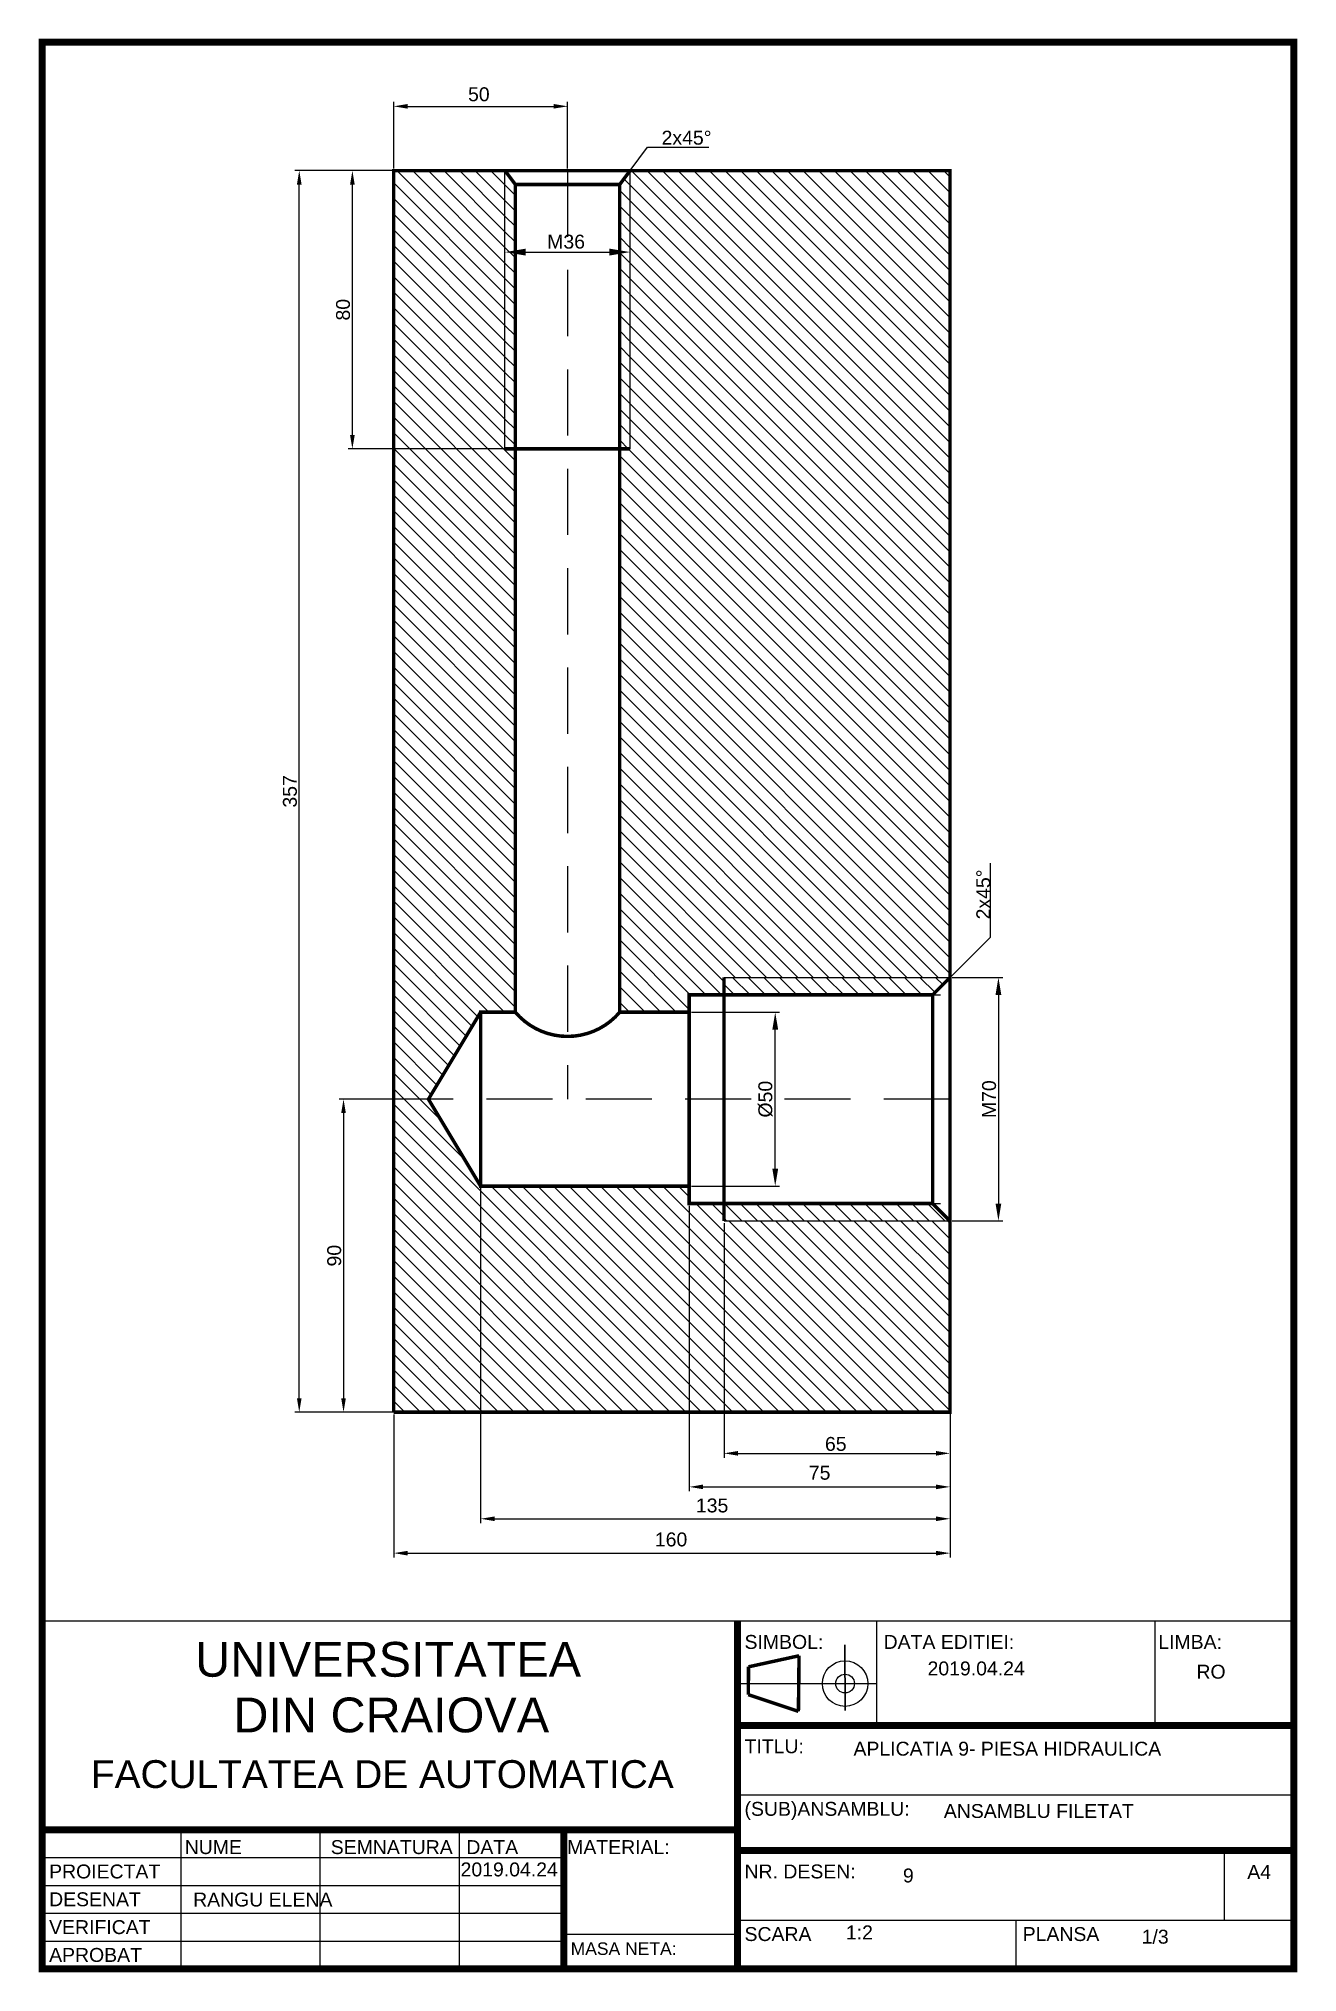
# Model space of a CAD drawing. Header units: millimetres. Extents: x 2859 to 3040, y 1673 to 1951.
import ezdxf

# ---------------------------------------------------------------- set-up
doc = ezdxf.new("R2010")
doc.units = ezdxf.units.MM
doc.linetypes.add('DASHDOT', pattern=[25.4, 12.7, -6.35, 0, -6.35])
doc.linetypes.add('HIDDEN', pattern=[9.525, 6.35, -3.175])
doc.styles.add('S1', font='arial.ttf')
doc.styles.get("Standard").update_dxf_attribs({"font": 'arial.ttf'})
doc.dimstyles.new('ISO-25', dxfattribs={"dimtxt": 2.5, "dimasz": 2.5, "dimexe": 1.25, "dimexo": 0.625, "dimtad": 1, "dimtxsty": 'Standard', "dimcen": 2.5, "dimadec": 0, "dimazin": 0, "dimtfac": 1, "dimtmove": 0, "dimatfit": 3, "dimfxl": 1, "dimarcsym": 0})

# ---------------------------------------------------------------- blocks, each defined once
blk = doc.blocks.new('*D16')
at = {"color": 0, "lineweight": -2, "transparency": 16777216}
for p, q in [((0, 150.62), (0, 175.67)), ((86, 174.42), (4, 174.42)), ((90, 150.62), (90, 175.67))]:
    blk.add_line(p, q, dxfattribs=at)
at = {"color": 0, "transparency": 16777216}
for points in [[(4, 175.09), (4, 173.76), (0, 174.42)], [(86, 175.09), (86, 173.76), (90, 174.42)]]:
    blk.add_solid(points, dxfattribs=at)
at = {"layer": 'Defpoints', "color": 0, "transparency": 16777216}
for p in [(0, 174.42), (0, 150), (90, 150)]:
    blk.add_point(p, dxfattribs=at)
at = {"color": 0, "transparency": 16777216, "insert": (45, 177.09), "char_height": 4, "attachment_point": 5}
blk.add_mtext('90', dxfattribs=at)
blk = doc.blocks.new('*D14')
at = {"color": 0, "lineweight": -2, "transparency": 16777216}
for p, q in [((0, 160.62), (0, 188.41)), ((4, 187.16), (353, 187.16)), ((357, 160.62), (357, 188.41))]:
    blk.add_line(p, q, dxfattribs=at)
at = {"color": 0, "transparency": 16777216}
for points in [[(4, 187.83), (4, 186.49), (0, 187.16)], [(353, 187.83), (353, 186.49), (357, 187.16)]]:
    blk.add_solid(points, dxfattribs=at)
at = {"layer": 'Defpoints', "color": 0, "transparency": 16777216}
for p in [(357, 187.16), (0, 160), (357, 160)]:
    blk.add_point(p, dxfattribs=at)
at = {"color": 0, "transparency": 16777216, "insert": (178.5, 189.83), "char_height": 4, "attachment_point": 5}
blk.add_mtext('357', dxfattribs=at)
blk = doc.blocks.new('*D13')
at = {"color": 0, "lineweight": -2, "transparency": 16777216}
for p, q in [((277, 125.62), (277, 173.13)), ((357, 125.62), (357, 173.13)), ((281, 171.88), (353, 171.88))]:
    blk.add_line(p, q, dxfattribs=at)
at = {"color": 0, "transparency": 16777216}
for points in [[(281, 172.55), (281, 171.21), (277, 171.88)], [(353, 172.55), (353, 171.21), (357, 171.88)]]:
    blk.add_solid(points, dxfattribs=at)
at = {"layer": 'Defpoints', "color": 0, "transparency": 16777216}
for p in [(357, 171.88), (277, 125), (357, 125)]:
    blk.add_point(p, dxfattribs=at)
at = {"color": 0, "transparency": 16777216, "insert": (317, 174.55), "char_height": 4, "attachment_point": 5}
blk.add_mtext('80', dxfattribs=at)
blk = doc.blocks.new('*D11')
at = {"color": 0, "lineweight": -2, "transparency": 16777216}
for p, q in [((55, -0.62), (55, -15.17)), ((125, -0.62), (125, -15.17)), ((120, -13.92), (60, -13.92))]:
    blk.add_line(p, q, dxfattribs=at)
at = {"color": 0, "transparency": 16777216}
for points in [[(60, -13.09), (60, -14.76), (55, -13.92)], [(120, -13.09), (120, -14.76), (125, -13.92)]]:
    blk.add_solid(points, dxfattribs=at)
at = {"layer": 'Defpoints', "color": 0, "transparency": 16777216}
for p in [(55, 0), (125, 0), (55, -13.92)]:
    blk.add_point(p, dxfattribs=at)
at = {"color": 0, "transparency": 16777216, "insert": (90, -11.26), "char_height": 4, "attachment_point": 5}
blk.add_mtext('M70', dxfattribs=at)
blk = doc.blocks.new('*D12')
at = {"color": 0, "lineweight": -2, "transparency": 16777216}
for p, q in [((317.62, 128), (334.82, 128)), ((333.57, 122), (333.57, 98)), ((317.62, 92), (334.82, 92))]:
    blk.add_line(p, q, dxfattribs=at)
at = {"color": 0, "transparency": 16777216}
for points in [[(332.57, 122), (334.57, 122), (333.57, 128)], [(332.57, 98), (334.57, 98), (333.57, 92)]]:
    blk.add_solid(points, dxfattribs=at)
at = {"layer": 'Defpoints', "color": 0, "transparency": 16777216}
for p in [(317, 128), (317, 92), (333.57, 92)]:
    blk.add_point(p, dxfattribs=at)
at = {"color": 0, "transparency": 16777216, "insert": (336.55, 110.42), "char_height": 4, "attachment_point": 5, "rotation": 270}
blk.add_mtext('M36', dxfattribs=at)
blk = doc.blocks.new('*D15')
at = {"color": 0, "lineweight": -2, "transparency": 16777216}
for p, q in [((357.62, 160), (376.73, 160)), ((375.48, 156), (375.48, 114)), ((357.62, 110), (376.73, 110))]:
    blk.add_line(p, q, dxfattribs=at)
at = {"color": 0, "transparency": 16777216}
for points in [[(374.82, 156), (376.15, 156), (375.48, 160)], [(374.82, 114), (376.15, 114), (375.48, 110)]]:
    blk.add_solid(points, dxfattribs=at)
at = {"layer": 'Defpoints', "color": 0, "transparency": 16777216}
for p in [(357, 160), (357, 110), (375.48, 110)]:
    blk.add_point(p, dxfattribs=at)
at = {"color": 0, "transparency": 16777216, "insert": (378.93, 135.51), "char_height": 4, "attachment_point": 5, "rotation": 270}
blk.add_mtext('50', dxfattribs=at)
blk = doc.blocks.new('*D7')
at = {"color": 0, "lineweight": -2, "transparency": 16777216}
for p, q in [((54.38, 65), (-13.09, 65)), ((-11.84, 61), (-11.84, 4)), ((54.38, 0), (-13.09, 0))]:
    blk.add_line(p, q, dxfattribs=at)
at = {"color": 0, "transparency": 16777216}
for points in [[(-12.5, 61), (-11.17, 61), (-11.84, 65)], [(-12.5, 4), (-11.17, 4), (-11.84, 0)]]:
    blk.add_solid(points, dxfattribs=at)
at = {"layer": 'Defpoints', "color": 0, "transparency": 16777216}
for p in [(55, 65), (-11.84, 0), (55, 0)]:
    blk.add_point(p, dxfattribs=at)
at = {"color": 0, "transparency": 16777216, "insert": (-9.15, 32.86), "char_height": 4, "attachment_point": 5, "rotation": 270}
blk.add_mtext('65', dxfattribs=at)
blk = doc.blocks.new('*D8')
at = {"color": 0, "lineweight": -2, "transparency": 16777216}
for p, q in [((59.38, 75), (-22.73, 75)), ((-21.48, 71), (-21.48, 4)), ((59.38, 0), (-22.73, 0))]:
    blk.add_line(p, q, dxfattribs=at)
at = {"color": 0, "transparency": 16777216}
for points in [[(-22.15, 71), (-20.81, 71), (-21.48, 75)], [(-22.15, 4), (-20.81, 4), (-21.48, 0)]]:
    blk.add_solid(points, dxfattribs=at)
at = {"layer": 'Defpoints', "color": 0, "transparency": 16777216}
for p in [(60, 75), (-21.48, 0), (60, 0)]:
    blk.add_point(p, dxfattribs=at)
at = {"color": 0, "transparency": 16777216, "insert": (-17.44, 37.5), "char_height": 4, "attachment_point": 5, "rotation": 270}
blk.add_mtext('75', dxfattribs=at)
blk = doc.blocks.new('*D9')
at = {"color": 0, "lineweight": -2, "transparency": 16777216}
for p, q in [((64.38, 135), (-31.9, 135)), ((-30.65, 131), (-30.65, 4)), ((64.38, 0), (-31.9, 0))]:
    blk.add_line(p, q, dxfattribs=at)
at = {"color": 0, "transparency": 16777216}
for points in [[(-31.32, 131), (-29.99, 131), (-30.65, 135)], [(-31.32, 4), (-29.99, 4), (-30.65, 0)]]:
    blk.add_solid(points, dxfattribs=at)
at = {"layer": 'Defpoints', "color": 0, "transparency": 16777216}
for p in [(65, 135), (-30.65, 0), (65, 0)]:
    blk.add_point(p, dxfattribs=at)
at = {"color": 0, "transparency": 16777216, "insert": (-26.85, 68.42), "char_height": 4, "attachment_point": 5, "rotation": 270}
blk.add_mtext('135', dxfattribs=at)
blk = doc.blocks.new('*D6')
at = {"color": 0, "lineweight": -2, "transparency": 16777216}
for p, q in [((-0.62, 160), (-41.78, 160)), ((-40.53, 156), (-40.53, 4)), ((-0.62, 0), (-41.78, 0))]:
    blk.add_line(p, q, dxfattribs=at)
at = {"color": 0, "transparency": 16777216}
for points in [[(-41.2, 156), (-39.87, 156), (-40.53, 160)], [(-41.2, 4), (-39.87, 4), (-40.53, 0)]]:
    blk.add_solid(points, dxfattribs=at)
at = {"layer": 'Defpoints', "color": 0, "transparency": 16777216}
for p in [(0, 160), (-40.53, 0), (0, 0)]:
    blk.add_point(p, dxfattribs=at)
at = {"color": 0, "transparency": 16777216, "insert": (-36.62, 80.22), "char_height": 4, "attachment_point": 5, "rotation": 270}
blk.add_mtext('160', dxfattribs=at)
blk = doc.blocks.new('*D10')
at = {"color": 0, "lineweight": -2, "transparency": 16777216}
for p, q in [((65, 74.38), (65, 49.02)), ((115, 74.38), (115, 49.02)), ((70, 50.27), (110, 50.27))]:
    blk.add_line(p, q, dxfattribs=at)
at = {"color": 0, "transparency": 16777216}
for points in [[(70, 51.1), (70, 49.43), (65, 50.27)], [(110, 51.1), (110, 49.43), (115, 50.27)]]:
    blk.add_solid(points, dxfattribs=at)
at = {"layer": 'Defpoints', "color": 0, "transparency": 16777216}
for p in [(65, 75), (115, 75), (115, 50.27)]:
    blk.add_point(p, dxfattribs=at)
at = {"color": 0, "transparency": 16777216, "insert": (90, 53.05), "char_height": 4, "attachment_point": 5}
blk.add_mtext('%%c50', dxfattribs=at)
blk = doc.blocks.new('45')
h = blk.add_hatch()
h.set_pattern_fill('ANSI31', color=256)
h.paths.add_polyline_path([(357, 92), (277, 92), (277, 95), (115, 95), (115, 75), (120, 75), (120, 65), (125, 65), (125, 0), (357, 0)])
h.paths.add_polyline_path([(357, 160), (90, 160), (90, 150), (115, 135), (115, 125), (277, 125), (277, 128), (357, 128)])
h.paths.add_polyline_path([(90, 150), (90, 160), (0, 160), (0, 0), (55, 0), (55, 65), (60, 65), (60, 75), (65, 75), (65, 135)])
h = blk.add_hatch()
h.set_pattern_fill('ANSI31', color=256)
h.paths.add_polyline_path([(353, 95), (277, 95), (277, 92), (357, 92)])
h.paths.add_polyline_path([(357, 128), (277, 128), (277, 125), (353, 125)])
h = blk.add_hatch()
h.set_pattern_fill('ANSI31', color=256)
h.set_pattern_definition([(45, (-650.5, -312.9995), (-2.245064, 2.245064), [])])
h.paths.add_polyline_path([(60, 49.773), (60, 65), (55, 65), (55, 0), (60, 5)])
h.paths.add_polyline_path([(125, 65), (120, 65), (120, 5), (125, 0)])
at = {"linetype": 'HIDDEN', "ltscale": 3}
for p, q in [((90, 0), (90, 160)), ((357, 110), (90, 110))]:
    blk.add_line(p, q, dxfattribs=at)
for p, q in [((357, 160), (357, 110)), ((90, 150), (65, 135)), ((90, 150), (115, 135)), ((65, 75), (65, 135)), ((65, 135), (115, 135)), ((277, 125), (277, 128)), ((277, 128), (357, 128)), ((353, 125), (357, 128)), ((357, 110), (357, 128)), ((115, 125), (353, 125)), ((277, 125), (277, 92)), ((353, 125), (353, 95)), ((357, 110), (357, 125)), ((357, 110), (357, 92)), ((357, 110), (357, 95)), ((353, 95), (115, 95)), ((353, 95), (357, 92)), ((277, 92), (357, 92)), ((355, 93.5), (357, 92)), ((357, 92), (363.708, 86.969)), ((363.708, 86.969), (363.708, 69.329)), ((65, 75), (60, 75)), ((60, 75), (60, 5)), ((65, 75), (115, 75)), ((115, 75), (120, 75)), ((120, 75), (120, 5)), ((125, 65), (55, 65)), ((55, 65), (55, 0)), ((60, 5), (60, 65)), ((60, 65), (125, 65)), ((125, 65), (125, 0)), ((60, 49.773), (60, 2.773)), ((120, 49.773), (120, 2.773)), ((60, 5), (55, 0)), ((120, 5), (125, 0)), ((121.768, 3.232), (125, 0)), ((125, 0), (136.624, -11.624)), ((136.624, -11.624), (157.846, -11.624))]:
    blk.add_line(p, q)
at = {"const_width": 1}
for points in [[(0, 160), (0, 0), (55, 0)], [(125, 0), (357, 0), (357, 160), (0, 160)], [(65, 135), (90, 150), (115, 135)], [(65, 75), (65, 135), (115, 135), (115, 125)], [(115, 125), (353, 125), (357, 128), (357, 92), (353, 95), (115, 95)], [(277, 128), (277, 92)], [(353, 125), (353, 95)], [(115, 95), (115, 75)], [(60, 49.773), (60, 75), (120, 75), (120, 49.773)], [(55, 65), (125, 65)], [(60, 49.773), (60, 5)], [(60, 5), (120, 5), (120, 49.773)], [(55, 0), (50, 0)], [(60, 5), (55, 0)], [(55, 0), (60, 0)], [(60, 0), (120, 0)], [(125, 0), (120, 5)], [(125, 0), (120, 0)], [(125, 0), (130, 0)]]:
    blk.add_lwpolyline(points, dxfattribs=at)
blk.add_lwpolyline([(120, 0), (357, 0), (357, 160), (0, 160), (0, 0), (60, 0)])
blk.add_lwpolyline([(115, 125, 0.46346), (115, 95)], format="xyb", dxfattribs=at)
for points in [[(354.75, 93.167), (355.25, 93.833), (353, 95)], [(121.473, 2.938), (122.062, 3.527), (120, 5)]]:
    blk.add_solid(points)
at = {"insert": (364.41, 82.949), "char_height": 4, "attachment_point": 7, "rotation": 270}
blk.add_mtext('2x45%%d', dxfattribs=at)
at = {"insert": (141.689, -11.624), "char_height": 4, "attachment_point": 7}
blk.add_mtext('2x45%%d', dxfattribs=at)
for base, p1, p2, picture, middle in [((357, 187.158), (0, 160), (357, 160), '*D14', (178.5, 189.827)), ((0, 174.422), (90, 150), (0, 150), '*D16', (45, 177.089)), ((357, 171.879), (277, 125), (357, 125), '*D13', (317, 174.547))]:
    dim = blk.add_linear_dim(base=base, p1=p1, p2=p2, dimstyle='ISO-25', override={"dimtxt": 4, "dimasz": 4})
    dim.commit()
    dim.dimension.update_dxf_attribs({"geometry": picture, "text_midpoint": middle})
for base, p1, p2, picture, middle in [((-40.532, 0), (0, 160), (0, 0), '*D6', (-36.615, 80.216)), ((375.483, 110), (357, 160), (357, 110), '*D15', (378.929, 135.508)), ((-30.653, 0), (65, 135), (65, 0), '*D9', (-26.853, 68.419)), ((-21.479, 0), (60, 75), (60, 0), '*D8', (-17.444, 37.498)), ((-11.835, 0), (55, 65), (55, 0), '*D7', (-9.149, 32.865))]:
    dim = blk.add_linear_dim(base=base, p1=p1, p2=p2, angle=90, dimstyle='ISO-25', override={"dimtxt": 4, "dimasz": 4, "dimtmove": 2})
    dim.commit()
    dim.dimension.update_dxf_attribs({"geometry": picture, "text_midpoint": middle, "dimtype": 128, "text_rotation": 270})
dim = blk.add_linear_dim(base=(333.574, 92), p1=(317, 128), p2=(317, 92), angle=90, text='M36', dimstyle='ISO-25', override={"dimtxt": 4, "dimasz": 6, "dimtmove": 2})
dim.commit()
dim.dimension.update_dxf_attribs({"geometry": '*D12', "text_midpoint": (336.545, 110.421), "dimtype": 128, "text_rotation": 270})
for base, p1, p2, text, picture, middle in [((115, 50.266), (65, 75), (115, 75), '%%c50', '*D10', (90, 53.045)), ((55, -13.922), (125, 0), (55, 0), 'M70', '*D11', (90, -11.255))]:
    dim = blk.add_linear_dim(base=base, p1=p1, p2=p2, text=text, dimstyle='ISO-25', override={"dimtxt": 4, "dimasz": 5})
    dim.commit()
    dim.dimension.update_dxf_attribs({"geometry": picture, "text_midpoint": middle})
blk = doc.blocks.new('pentru aplicatia 9')
at = {"xscale": 0.5, "yscale": 0.5, "zscale": 0.5, "rotation": 90}
blk.add_blockref('45', (47.5, -57.5), dxfattribs=at)

msp = doc.modelspace()

# ---------------------------------------------------------------- linework, layer by layer
for p, q in [((2979.82, 1723.24), (2979.82, 1708.24)), ((3019.82, 1723.24), (3019.82, 1708.24)), ((2959.82, 1698.24), (3039.82, 1698.24)), ((2879.82, 1673.24), (2879.82, 1693.24)), ((2899.82, 1673.24), (2899.82, 1693.24)), ((2919.82, 1673.24), (2919.82, 1693.24)), ((2859.82, 1689.24), (2934.82, 1689.24)), ((3029.82, 1680.24), (3029.82, 1690.24)), ((2859.82, 1685.24), (2934.82, 1685.24)), ((2859.82, 1681.24), (2934.82, 1681.24)), ((2959.82, 1680.24), (3039.82, 1680.24)), ((2999.82, 1680.24), (2999.82, 1673.24)), ((2859.82, 1677.24), (2934.82, 1677.24)), ((2934.82, 1678.24), (2959.82, 1678.24))]:
    msp.add_line(p, q)
at = {"linetype": 'DASHDOT'}
msp.add_line((2975.31, 1710.4), (2975.24, 1719.83), dxfattribs=at)
at = {"linetype": 'Continuous'}
for p, q in [((2975.24, 1719.83), (2975.31, 1710.4)), ((2959.82, 1714.25), (2979.82, 1714.25))]:
    msp.add_line(p, q, dxfattribs=at)
at = {"const_width": 1}
msp.add_lwpolyline([(2859.82, 1673.24), (3039.82, 1673.24), (3039.82, 1950.24), (2859.82, 1950.24)], close=True, dxfattribs=at)
for points in [[(2959.82, 1673.24), (2959.82, 1723.24), (2959.82, 1723.24)], [(3039.82, 1708.24), (2959.82, 1708.24)], [(2859.82, 1693.24), (2959.82, 1693.24)], [(2934.82, 1673.24), (2934.82, 1693.24)], [(3039.82, 1690.24), (2959.82, 1690.24)]]:
    msp.add_lwpolyline(points, dxfattribs=at)
msp.add_lwpolyline([(2859.82, 1673.24), (2859.82, 1673.24), (3039.82, 1673.24), (3039.82, 1723.24), (2859.82, 1723.24)], close=True)
at = {"linetype": 'Continuous', "const_width": 0.5}
for points in [[(2961.39, 1716.66), (2968.66, 1718.25)], [(2968.66, 1714.25), (2968.66, 1718.25), (2968.57, 1710.25)], [(2961.39, 1714.66), (2961.39, 1716.66), (2961.36, 1712.66)], [(2961.36, 1712.66), (2968.57, 1710.25)]]:
    msp.add_lwpolyline(points, dxfattribs=at)
at = {"linetype": 'DASHDOT'}
msp.add_lwpolyline([(2959.82, 1714.25), (2979.82, 1714.25)], dxfattribs=at)
at = {"linetype": 'Continuous'}
for radius in [3.27, 1.35]:
    msp.add_circle((2975.28, 1714.25), radius, dxfattribs=at)

# ---------------------------------------------------------------- block references
msp.add_blockref('pentru aplicatia 9', (2942.87, 1810.77))

# ---------------------------------------------------------------- texts
at = {"style": 'S1'}
for s, height, p in [('SIMBOL:', 2, (2960.82, 1719.24)), ('DATA EDITIEI:', 2, (2980.82, 1719.24)), ('LIMBA:', 2, (3020.32, 1719.24)), ('UNIVERSITATEA', 5, (2881.82, 1715.24)), ('DIN CRAIOVA', 5, (2887.32, 1707.24)), ('TITLU:', 2, (2960.82, 1704.24)), ('FACULTATEA DE AUTOMATICA', 4, (2866.82, 1699.24)), ('(SUB)ANSAMBLU:', 2, (2960.82, 1695.24)), ('NUME', 2, (2880.32, 1689.74)), ('SEMNATURA', 2, (2901.32, 1689.74)), ('DATA', 2, (2920.82, 1689.74)), ('MATERIAL:', 2, (2935.32, 1689.74)), ('PROIECTAT', 2, (2860.82, 1686.24)), ('NR. DESEN:', 2, (2960.82, 1686.24)), ('DESENAT', 2, (2860.82, 1682.24)), ('VERIFICAT', 2, (2860.82, 1678.24)), ('SCARA', 2, (2960.82, 1677.24)), ('PLANSA', 2, (3000.82, 1677.24)), ('MASA NETA:', 1.8, (2935.82, 1675.24)), ('APROBAT', 2, (2860.82, 1674.24))]:
    msp.add_text(s, height=height, dxfattribs=at).set_placement(p)
for s, p in [('2019.04.24', (2987.14, 1715.43)), ('APLICATIA 9- PIESA HIDRAULICA', (2976.49, 1703.89)), ('ANSAMBLU FILETAT', (2989.48, 1694.93)), ('2019.04.24', (2919.99, 1686.53)), ('9', (2983.6, 1685.66)), ('1:2', (2975.4, 1677.48)), ('1/3', (3017.93, 1676.86))]:
    msp.add_text(s, height=2).set_placement(p)
at = {"linetype": 'Continuous'}
for s, p in [('RO', (3025.81, 1714.96)), ('A4', (3033.12, 1686.17)), ('RANGU ELENA', (2881.53, 1682.2))]:
    msp.add_text(s, height=2, dxfattribs=at).set_placement(p)

doc.saveas('drawing.dxf')
